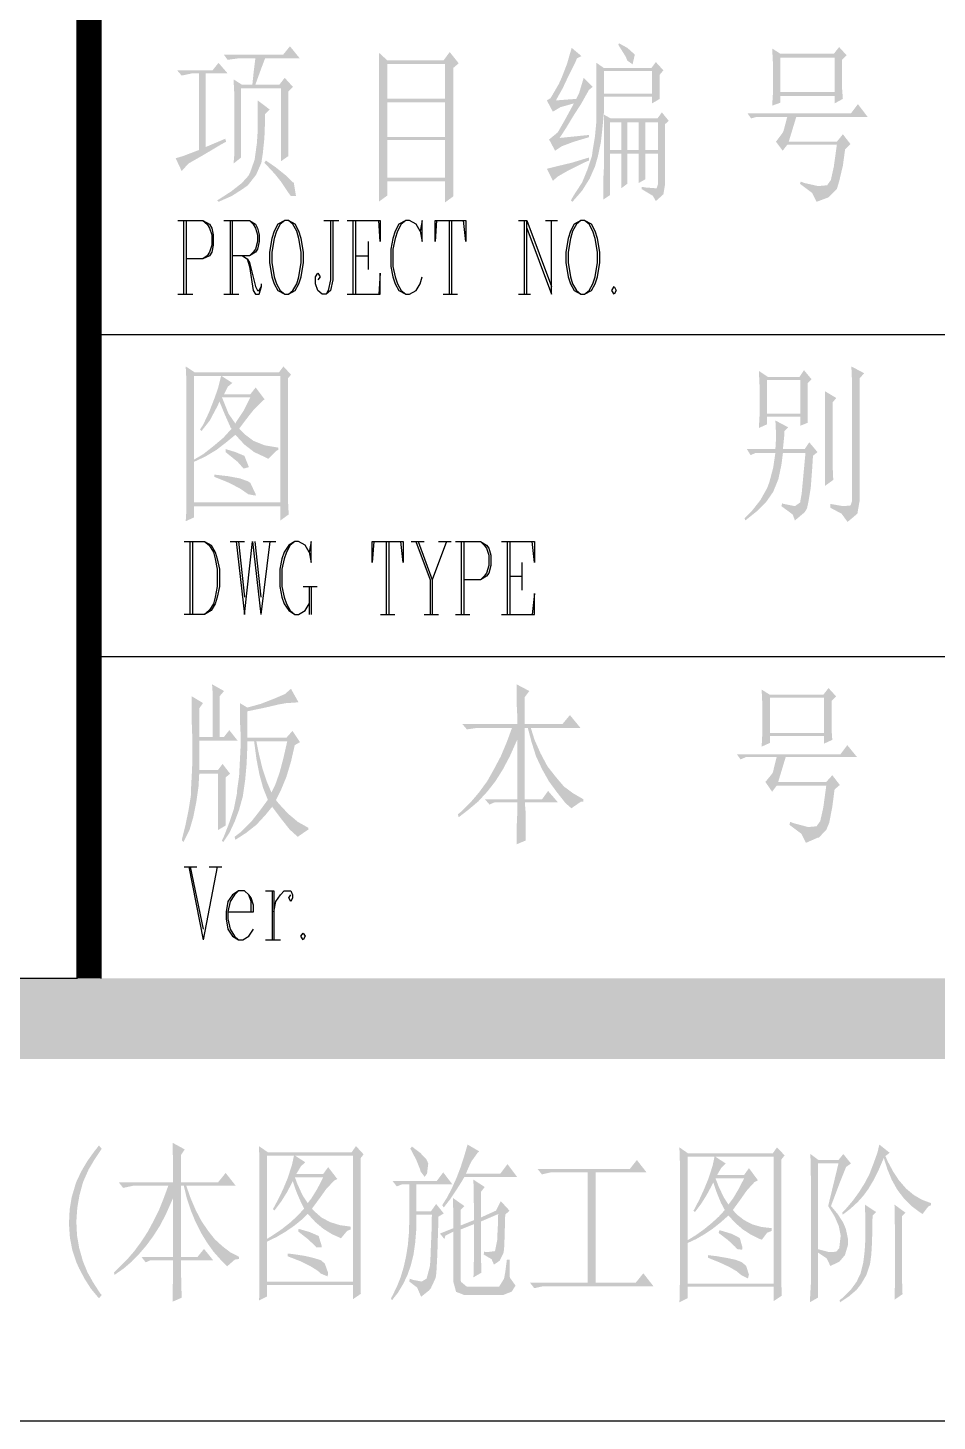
# Paper-space layout 'Layout1' of a CAD drawing. Header units: millimetres. Extents: x 0 to 841, y -74 to 594.
# Drawn here: x 758.78 to 781.36, y 0 to 34.62 of the extents above; entities that cross this region are included whole.
import ezdxf

# ---------------------------------------------------------------- set-up
doc = ezdxf.new("R2010")
doc.units = ezdxf.units.MM
for name, color, linetype in [('TB_A1$0$上海中建-图名', 7, 'Continuous'), ('TB_A1$0$上海中建-图框', 24, 'Continuous'), ('TB_A1$0$上海中建-图框字体', 11, 'Continuous')]:
    doc.layers.add(name, color=color, linetype=linetype)

# ---------------------------------------------------------------- blocks, each defined once
blk = doc.blocks.new('TB_A1$0$上海中建A1图框F版')
at = {"layer": 'TB_A1$0$上海中建-图框字体'}
h = blk.add_hatch(color=256, dxfattribs=at)
h.paths.add_polyline_path([(76528.5, 3415.9), (76511.7, 3395.3), (76364.2, 3395.3), (76373.5, 3382.3), (76401.5, 3386), (76442.6, 3386), (76466.8, 3386), (76552.7, 3386)])
h.paths.add_polyline_path([(76466.8, 3386), (76442.6, 3386), (76438.8, 3356.1), (76435.1, 3320.6), (76442.6, 3320.6), (76457.5, 3361.7)])
h.paths.add_polyline_path([(76351.1, 3374.8), (76336.2, 3356.1), (76248.4, 3356.1), (76259.6, 3343.1), (76285.7, 3348.7), (76302.5, 3348.7), (76319.4, 3348.7), (76373.5, 3348.7)])
h.paths.add_polyline_path([(76319.4, 3348.7), (76302.5, 3348.7), (76302.5, 3158.2), (76319.4, 3165.7)])
h.paths.add_polyline_path([(76515.4, 3337.5), (76502.3, 3320.6), (76442.6, 3320.6), (76435.1, 3320.6), (76409, 3320.6), (76535.9, 3315)])
h.paths.add_polyline_path([(76388.4, 3333.7), (76390.3, 3296.4), (76390.3, 3259), (76390.3, 3225.4), (76390.3, 3184.4), (76390.3, 3147), (76388.4, 3124.6), (76407.1, 3139.5), (76407.1, 3311.3), (76506.1, 3311.3), (76535.9, 3315), (76409, 3320.6)])
h.paths.add_polyline_path([(76535.9, 3315), (76506.1, 3311.3), (76506.1, 3130.2), (76524.7, 3143.3), (76524.7, 3182.5), (76524.7, 3203), (76524.7, 3303.8)], flags=17)
h.paths.add_polyline_path([(76448.2, 3281.4), (76448.2, 3242.2), (76448.2, 3203), (76446.3, 3175), (76440.7, 3133.9), (76429.5, 3102.2), (76425.8, 3094.7), (76409, 3076.1), (76382.8, 3055.5), (76351.1, 3035), (76347.4, 3033.1), (76351.1, 3029.4), (76384.7, 3044.3), (76410.8, 3061.1), (76423.9, 3070.5), (76444.4, 3096.6), (76457.5, 3126.5), (76461.2, 3150.7), (76465, 3188.1), (76466.8, 3234.8), (76466.8, 3247.8), (76478, 3259)])
h.paths.add_polyline_path([(76367.9, 3186.2), (76319.4, 3165.7), (76302.5, 3158.2), (76263.3, 3143.3), (76244.7, 3137.7), (76259.6, 3105.9), (76276.4, 3124.6), (76289.5, 3132.1), (76315.6, 3147), (76353, 3169.4), (76369.8, 3178.8)])
h.paths.add_polyline_path([(76468.7, 3132.1), (76465, 3126.5), (76491.1, 3098.5), (76506.1, 3079.8), (76524.7, 3051.8), (76530.3, 3044.3), (76543.4, 3044.3), (76537.8, 3077.9), (76535.9, 3077.9), (76521, 3092.9), (76493, 3115.3)])
h = blk.add_hatch(color=256, dxfattribs=at)
h.paths.add_polyline_path([(76925.1, 3401.6), (76910.1, 3381.1), (76770.1, 3381.1), (76947.5, 3373.6)])
h.paths.add_polyline_path([(76749.6, 3399.8), (76749.6, 3368), (76749.6, 3332.5), (76749.6, 3295.2), (76749.6, 3252.3), (76749.6, 3209.3), (76749.6, 3207.5), (76749.6, 3160.8), (76749.6, 3117.8), (76749.6, 3080.5), (76749.6, 3048.8), (76749.6, 3030.1), (76770.1, 3045), (76770.1, 3080.5), (76913.9, 3080.5), (76770.1, 3089.8), (76770.1, 3183.2), (76913.9, 3183.2), (76770.1, 3190.7), (76770.1, 3276.5), (76913.9, 3276.5), (76770.1, 3285.9), (76770.1, 3371.8), (76913.9, 3371.8), (76947.5, 3373.6), (76770.1, 3381.1)])
h.paths.add_polyline_path([(76947.5, 3373.6), (76913.9, 3371.8), (76913.9, 3285.9), (76770.1, 3285.9), (76913.9, 3276.5), (76913.9, 3190.7), (76770.1, 3190.7), (76913.9, 3183.2), (76913.9, 3089.8), (76770.1, 3089.8), (76913.9, 3080.5), (76913.9, 3028.2), (76934.4, 3043.2), (76934.4, 3052.5), (76934.4, 3071.2), (76934.4, 3095.4), (76934.4, 3129), (76934.4, 3170.1), (76934.4, 3216.8), (76934.4, 3272.8), (76934.4, 3336.3), (76934.4, 3362.4)])
h = blk.add_hatch(color=256, dxfattribs=at)
h.paths.add_polyline_path([(77345.6, 3423.3), (77343.8, 3419.6), (77362.5, 3389.7), (77366.2, 3380.4), (77379.3, 3371.1), (77384.9, 3395.3), (77366.2, 3412.1)])
h.paths.add_polyline_path([(77228, 3412.1), (77216.8, 3372.9), (77203.8, 3339.3), (77196.3, 3322.5), (77175.7, 3287.1), (77166.4, 3281.4), (77181.3, 3253.4), (77200, 3264.6), (77233.6, 3274), (77188.8, 3281.4), (77205.6, 3311.3), (77220.6, 3343.1), (77237.4, 3376.7), (77241.1, 3386), (77252.3, 3391.6)])
h.paths.add_polyline_path([(77437.1, 3376.7), (77425.9, 3361.7), (77308.3, 3361.7), (77455.8, 3356.1)])
h.paths.add_polyline_path([(77289.6, 3374.8), (77289.6, 3348.7), (77289.6, 3309.5), (77289.6, 3274), (77289.6, 3231), (77285.9, 3191.8), (77280.3, 3158.2), (77278.4, 3143.3), (77267.2, 3109.7), (77254.2, 3077.9), (77233.6, 3046.2), (77226.2, 3033.1), (77229.9, 3029.4), (77254.2, 3057.4), (77272.8, 3087.3), (77285.9, 3117.1), (77293.4, 3143.3), (77300.8, 3178.8), (77304.6, 3214.2), (77308.3, 3253.4), (77308.3, 3290.8), (77427.8, 3290.8), (77308.3, 3298.3), (77308.3, 3354.3), (77427.8, 3354.3), (77455.8, 3356.1), (77308.3, 3361.7)])
h.paths.add_polyline_path([(77455.8, 3356.1), (77427.8, 3354.3), (77427.8, 3298.3), (77308.3, 3298.3), (77427.8, 3290.8), (77427.8, 3274), (77446.5, 3285.2), (77446.5, 3315.1), (77446.5, 3344.9)], flags=17)
h.paths.add_polyline_path([(77257.9, 3337.5), (77246.7, 3300.1), (77239.2, 3285.2), (77188.8, 3281.4), (77233.6, 3274), (77211.2, 3232.9), (77196.3, 3206.8), (77192.6, 3201.2), (77172, 3184.4), (77198.2, 3188.1), (77215, 3214.2), (77231.8, 3242.2), (77252.3, 3274), (77271, 3307.6), (77280.3, 3315.1)])
h.paths.add_polyline_path([(77452.1, 3251.6), (77440.9, 3236.6), (77325.1, 3236.6), (77468.9, 3231)])
h.paths.add_polyline_path([(77308.3, 3246), (77308.3, 3225.4), (77308.3, 3117.1), (77306.4, 3081.7), (77306.4, 3042.5), (77306.4, 3035), (77323.2, 3046.2), (77323.2, 3148.9), (77351.2, 3148.9), (77411, 3158.2), (77323.2, 3158.2), (77323.2, 3227.3), (77351.2, 3227.3), (77468.9, 3231), (77325.1, 3236.6)])
h.paths.add_polyline_path([(77468.9, 3231), (77351.2, 3227.3), (77442.7, 3227.3), (77442.7, 3158.2), (77411, 3158.2), (77351.2, 3148.9), (77442.7, 3148.9), (77442.7, 3074.2), (77439, 3063), (77401.7, 3061.1), (77429.7, 3044.3), (77437.1, 3031.3), (77455.8, 3048.1), (77459.5, 3070.5), (77459.5, 3221.7)])
h.paths.add_polyline_path([(77351.2, 3227.3), (77351.2, 3158.2), (77366.2, 3158.2), (77366.2, 3227.3), (77394.2, 3227.3), (77411, 3227.3), (77442.7, 3227.3)], flags=17)
h.paths.add_polyline_path([(77411, 3227.3), (77394.2, 3227.3), (77394.2, 3158.2), (77366.2, 3158.2), (77351.2, 3158.2), (77323.2, 3158.2), (77411, 3158.2)], flags=17)
h.paths.add_polyline_path([(77271, 3195.6), (77198.2, 3188.1), (77172, 3184.4), (77186.9, 3156.4), (77203.8, 3167.6), (77233.6, 3178.8), (77271, 3190)])
h.paths.add_polyline_path([(77351.2, 3148.9), (77351.2, 3063), (77366.2, 3074.2), (77366.2, 3148.9), (77394.2, 3148.9), (77411, 3148.9), (77442.7, 3148.9)], flags=17)
h.paths.add_polyline_path([(77411, 3148.9), (77394.2, 3148.9), (77394.2, 3076.1), (77411, 3085.4)], flags=16)
h.paths.add_polyline_path([(77271, 3139.6), (77228, 3126.5), (77196.3, 3119), (77173.9, 3113.4), (77166.4, 3111.5), (77181.3, 3081.7), (77194.4, 3092.9), (77220.6, 3107.8), (77257.9, 3126.5), (77271, 3132.1)])
h.paths.add_polyline_path([(77401.7, 3066.7), (77401.7, 3061.1), (77439, 3063), (77412.9, 3064.9)], flags=17)
h = blk.add_hatch(color=256, dxfattribs=at)
h.paths.add_polyline_path([(77892.2, 3414), (77879.1, 3397.2), (77746.6, 3397.2), (77910.9, 3393.5)])
h.paths.add_polyline_path([(77726, 3410.3), (77727.9, 3372.9), (77727.9, 3339.3), (77727.9, 3300.1), (77746.6, 3302), (77746.6, 3387.9), (77881, 3387.9), (77910.9, 3393.5), (77746.6, 3397.2)])
h.paths.add_polyline_path([(77910.9, 3393.5), (77881, 3387.9), (77881, 3302), (77746.6, 3302), (77727.9, 3300.1), (77881, 3292.6), (77881, 3274), (77901.5, 3285.2), (77899.7, 3309.4), (77899.7, 3352.4), (77899.7, 3382.3)])
h.paths.add_polyline_path([(77727.9, 3300.1), (77726, 3268.4), (77746.6, 3275.8), (77746.6, 3292.6), (77881, 3292.6)])
h.paths.add_polyline_path([(77938.9, 3272.1), (77922.1, 3249.7), (77664.4, 3249.7), (77673.7, 3236.6), (77686.8, 3240.4), (77763.4, 3240.4), (77785.8, 3240.4), (77963.1, 3240.4)])
h.paths.add_polyline_path([(77785.8, 3240.4), (77763.4, 3240.4), (77754, 3204.9), (77752.2, 3201.2), (77735.4, 3178.8), (77752.2, 3156.4), (77763.4, 3171.3), (77886.6, 3171.3), (77920.2, 3173.2), (77767.1, 3178.8)])
h.paths.add_polyline_path([(77901.5, 3197.4), (77886.6, 3178.8), (77767.1, 3178.8), (77920.2, 3173.2)], flags=17)
h.paths.add_polyline_path([(77920.2, 3173.2), (77886.6, 3171.3), (77879.1, 3117.1), (77871.7, 3083.5), (77862.3, 3070.5), (77839.9, 3068.6), (77886.6, 3061.1), (77892.2, 3079.8), (77901.5, 3119), (77907.1, 3160.1)])
h.paths.add_polyline_path([(77797, 3079.8), (77795.1, 3074.2), (77825, 3051.8), (77836.2, 3029.4), (77866, 3040.6), (77867.9, 3042.5), (77886.6, 3061.1), (77839.9, 3068.6), (77806.3, 3076.1)])
h = blk.add_hatch(color=256, dxfattribs=at)
h.paths.add_polyline_path([(76512.3, 2620.5), (76501.1, 2605.6), (76292, 2605.6), (76531, 2600)], flags=17)
h.paths.add_polyline_path([(76269.6, 2620.5), (76271.5, 2581.3), (76271.5, 2557), (76271.5, 2303.1), (76271.5, 2265.8), (76269.6, 2235.9), (76290.2, 2245.3), (76290.2, 2273.3), (76504.9, 2273.3), (76290.2, 2282.6), (76290.2, 2383.4), (76290.2, 2389), (76290.2, 2596.3), (76357.4, 2596.3), (76359.2, 2596.3), (76504.9, 2596.3), (76531, 2600), (76292, 2605.6)])
h.paths.add_polyline_path([(76531, 2600), (76504.9, 2596.3), (76504.9, 2282.6), (76290.2, 2282.6), (76504.9, 2273.3), (76504.9, 2237.8), (76525.4, 2252.7), (76523.5, 2288.2), (76523.5, 2312.5), (76523.5, 2590.7)], flags=17)
h.paths.add_polyline_path([(76359.2, 2596.3), (76357.4, 2596.3), (76349.9, 2566.4), (76340.6, 2540.2), (76353.6, 2532.8), (76366.7, 2501), (76381.7, 2467.4), (76392.9, 2478.6), (76376.1, 2502.9), (76361.1, 2540.2), (76359.2, 2544), (76430.2, 2544), (76364.8, 2551.4), (76374.2, 2570.1), (76385.4, 2579.5)], flags=16)
h.paths.add_polyline_path([(76443.3, 2568.3), (76430.2, 2551.4), (76364.8, 2551.4), (76430.2, 2544), (76413.4, 2510.4), (76394.7, 2482.4), (76392.9, 2478.6), (76381.7, 2467.4), (76383.5, 2465.6), (76363, 2443.2), (76338.7, 2422.6), (76312.6, 2402.1), (76290.2, 2389), (76290.2, 2383.4), (76318.2, 2396.5), (76346.2, 2413.3), (76370.4, 2432), (76392.9, 2450.6), (76415.3, 2452.5), (76402.2, 2465.6), (76424.6, 2495.4), (76439.5, 2514.1), (76461.9, 2536.5), (76465.7, 2538.4)], flags=16)
h.paths.add_polyline_path([(76340.6, 2540.2), (76327.5, 2506.6), (76312.6, 2474.9), (76305.1, 2463.7), (76308.8, 2460), (76329.4, 2486.1), (76346.2, 2517.8), (76353.6, 2532.8)], flags=16)
h.paths.add_polyline_path([(76415.3, 2452.5), (76392.9, 2450.6), (76415.3, 2426.4), (76439.5, 2407.7), (76467.5, 2394.6), (76475, 2390.9), (76495.5, 2411.4), (76499.3, 2413.3), (76499.3, 2418.9), (76465.7, 2424.5), (76437.7, 2435.7)], flags=16)
h.paths.add_polyline_path([(76368.6, 2415.2), (76368.6, 2407.7), (76398.5, 2383.4), (76413.4, 2366.6), (76426.5, 2370.3), (76415.3, 2398.4), (76392.9, 2407.7)], flags=16)
h.paths.add_polyline_path([(76340.6, 2351.7), (76340.6, 2346.1), (76377.9, 2331.1), (76405.9, 2316.2), (76424.6, 2303.1), (76443.3, 2299.4), (76443.3, 2303.1), (76430.2, 2331.1), (76424.6, 2334.9), (76404.1, 2342.3), (76374.2, 2347.9)], flags=16)
h = blk.add_hatch(color=256, dxfattribs=at)
h.paths.add_polyline_path([(77922.6, 2620.5), (77924.4, 2579.5), (77924.4, 2568.3), (77924.4, 2286.3), (77920.7, 2275.1), (77902, 2273.3), (77870.3, 2269.5), (77898.3, 2254.6), (77913.2, 2234.1), (77937.5, 2254.6), (77943.1, 2286.3), (77943.1, 2590.7), (77954.3, 2603.7)])
h.paths.add_polyline_path([(77804.9, 2611.2), (77793.7, 2594.4), (77715.3, 2594.4), (77823.6, 2588.8)])
h.paths.add_polyline_path([(77692.9, 2609.3), (77694.8, 2570.1), (77694.8, 2538.4), (77694.8, 2501), (77713.4, 2502.9), (77713.4, 2586.9), (77795.6, 2586.9), (77823.6, 2588.8), (77715.3, 2594.4)])
h.paths.add_polyline_path([(77823.6, 2588.8), (77795.6, 2586.9), (77795.6, 2502.9), (77713.4, 2502.9), (77694.8, 2501), (77795.6, 2495.4), (77795.6, 2473), (77814.3, 2480.5), (77814.3, 2519.7), (77814.3, 2521.6), (77814.3, 2579.5)])
h.paths.add_polyline_path([(77857.2, 2558.9), (77857.2, 2523.4), (77857.2, 2486.1), (77857.2, 2448.8), (77857.2, 2407.7), (77857.2, 2370.3), (77857.2, 2333), (77857.2, 2323.7), (77877.7, 2338.6), (77875.9, 2377.8), (77875.9, 2387.1), (77875.9, 2530.9), (77885.2, 2542.1)])
h.paths.add_polyline_path([(77694.8, 2501), (77692.9, 2467.4), (77713.4, 2476.8), (77713.4, 2495.4), (77795.6, 2495.4)])
h.paths.add_polyline_path([(77734, 2486.1), (77735.8, 2446.9), (77734, 2415.2), (77752.7, 2415.2), (77756.4, 2452.5), (77756.4, 2460), (77765.7, 2469.3)])
h.paths.add_polyline_path([(77818, 2432), (77806.8, 2415.2), (77752.7, 2415.2), (77734, 2415.2), (77663, 2415.2), (77672.4, 2400.2), (77685.4, 2405.8), (77734, 2405.8), (77752.7, 2405.8), (77808.7, 2405.8), (77838.5, 2407.7)])
h.paths.add_polyline_path([(77838.5, 2407.7), (77808.7, 2405.8), (77803.1, 2346.1), (77799.3, 2305), (77795.6, 2284.5), (77795.6, 2282.6), (77782.5, 2273.3), (77812.4, 2267.7), (77816.1, 2284.5), (77821.7, 2318.1), (77825.5, 2368.5), (77827.3, 2398.4)])
h.paths.add_polyline_path([(77752.7, 2405.8), (77734, 2405.8), (77728.4, 2368.5), (77719, 2333), (77713.4, 2318.1), (77696.6, 2288.2), (77676.1, 2262.1), (77657.4, 2243.4), (77659.3, 2237.8), (77687.3, 2260.2), (77711.6, 2284.5), (77728.4, 2308.7), (77741.4, 2340.5), (77748.9, 2375.9)])
h.paths.add_polyline_path([(77750.8, 2280.7), (77748.9, 2273.3), (77776.9, 2252.7), (77782.5, 2237.8), (77806.8, 2258.3), (77812.4, 2267.7), (77782.5, 2273.3), (77754.5, 2278.9)])
h.paths.add_polyline_path([(77870.3, 2278.9), (77870.3, 2269.5), (77902, 2273.3)], flags=17)
h = blk.add_hatch(color=256, dxfattribs=at)
h.paths.add_polyline_path([(76335, 1830.8), (76336.8, 1804.6), (76336.8, 1769.2), (76336.8, 1722.5), (76336.8, 1700.1), (76353.6, 1700.1), (76353.6, 1800.9), (76364.8, 1814)])
h.paths.add_polyline_path([(76531, 1819.6), (76516.1, 1806.5), (76489.9, 1795.3), (76456.3, 1782.2), (76422.7, 1772.9), (76467.5, 1772.9), (76499.3, 1780.4), (76519.8, 1784.1), (76523.5, 1784.1), (76549.7, 1786)])
h.paths.add_polyline_path([(76284.6, 1800.9), (76284.6, 1774.8), (76284.6, 1735.6), (76286.4, 1687), (76286.4, 1644.1), (76284.6, 1604.9), (76282.7, 1569.4), (76282.7, 1556.3), (76277.1, 1520.8), (76269.6, 1483.5), (76260.3, 1446.2), (76260.3, 1442.4), (76264, 1438.7), (76279, 1468.6), (76288.3, 1500.3), (76295.8, 1537.6), (76301.4, 1576.9), (76303.2, 1608.6), (76349.9, 1608.6), (76379.8, 1608.6), (76303.2, 1617.9), (76303.2, 1690.7), (76398.5, 1690.7), (76303.2, 1700.1), (76303.2, 1771), (76312.6, 1784.1)])
h.paths.add_polyline_path([(76404.1, 1784.1), (76404.1, 1744.9), (76405.9, 1707.5), (76405.9, 1675.8), (76404.1, 1640.3), (76402.2, 1603), (76396.6, 1563.8), (76396.6, 1558.2), (76389.1, 1520.8), (76377.9, 1487.2), (76364.8, 1453.6), (76359.2, 1442.4), (76363, 1438.7), (76377.9, 1461.1), (76391, 1489.1), (76402.2, 1519), (76411.5, 1552.6), (76417.1, 1591.8), (76420.9, 1632.9), (76422.7, 1677.7), (76422.7, 1688.9), (76439.5, 1688.9), (76445.1, 1688.9), (76521.7, 1688.9), (76422.7, 1698.2), (76422.7, 1763.6), (76467.5, 1772.9), (76422.7, 1772.9)])
h.paths.add_polyline_path([(76377.9, 1716.9), (76364.8, 1700.1), (76353.6, 1700.1), (76336.8, 1700.1), (76303.2, 1700.1), (76398.5, 1690.7)], flags=17)
h.paths.add_polyline_path([(76534.7, 1715), (76519.8, 1698.2), (76422.7, 1698.2), (76521.7, 1688.9), (76512.3, 1647.8), (76503, 1612.3), (76491.8, 1580.6), (76482.5, 1561.9), (76473.1, 1545.1), (76473.1, 1543.2), (76452.6, 1515.2), (76432.1, 1489.1), (76407.8, 1464.8), (76391, 1451.8), (76392.9, 1444.3), (76419, 1461.1), (76445.1, 1481.6), (76467.5, 1505.9), (76484.3, 1526.4), (76499.3, 1535.8), (76493.7, 1543.2), (76506.7, 1569.4), (76519.8, 1601.1), (76531, 1638.5), (76540.4, 1679.5), (76553.4, 1687)])
h.paths.add_polyline_path([(76445.1, 1688.9), (76439.5, 1688.9), (76445.1, 1645.9), (76452.6, 1606.7), (76461.9, 1573.1), (76473.1, 1545.1), (76482.5, 1561.9), (76471.3, 1588.1), (76460.1, 1621.7), (76450.7, 1660.9)], flags=17)
h.paths.add_polyline_path([(76361.1, 1632.9), (76349.9, 1617.9), (76303.2, 1617.9), (76379.8, 1608.6)], flags=17)
h.paths.add_polyline_path([(76379.8, 1608.6), (76349.9, 1608.6), (76349.9, 1468.6), (76368.6, 1479.8), (76368.6, 1505.9), (76368.6, 1543.2), (76368.6, 1591.8), (76368.6, 1599.3)], flags=17)
h.paths.add_polyline_path([(76499.3, 1535.8), (76484.3, 1526.4), (76506.7, 1496.6), (76527.3, 1470.4), (76572.1, 1468.6), (76574, 1468.6), (76574, 1474.2), (76547.8, 1489.1), (76523.5, 1509.6)])
h.paths.add_polyline_path([(76527.3, 1470.4), (76547.8, 1451.8), (76572.1, 1468.6)])
h = blk.add_hatch(color=256, dxfattribs=at)
h.paths.add_polyline_path([(77091.1, 1830.8), (77091.1, 1789.7), (77093, 1752.4), (77093, 1731.8), (77111.7, 1731.8), (77111.7, 1799), (77122.9, 1814)])
h.paths.add_polyline_path([(77223.7, 1754.2), (77205, 1731.8), (77111.7, 1731.8), (77093, 1731.8), (76956.7, 1731.8), (76967.9, 1718.7), (76994, 1722.5), (77079.9, 1722.5), (77111.7, 1722.5), (77119.1, 1722.5), (77126.6, 1722.5), (77249.8, 1722.5)])
h.paths.add_polyline_path([(77126.6, 1722.5), (77119.1, 1722.5), (77128.5, 1687), (77139.7, 1651.5), (77154.6, 1619.8), (77171.4, 1589.9), (77191.9, 1561.9), (77212.5, 1535.8), (77227.4, 1522.7), (77251.7, 1539.5), (77257.3, 1539.5), (77257.3, 1545.1), (77231.2, 1560.1), (77208.7, 1576.9), (77188.2, 1601.1), (77167.7, 1627.3), (77150.9, 1659), (77135.9, 1692.6)])
h.paths.add_polyline_path([(77111.7, 1722.5), (77079.9, 1722.5), (77093, 1692.6), (77093, 1545.1), (77111.7, 1545.1)])
h.paths.add_polyline_path([(77079.9, 1722.5), (77066.9, 1687), (77051.9, 1651.5), (77035.1, 1619.8), (77018.3, 1589.9), (76997.8, 1561.9), (76977.2, 1537.6), (76954.8, 1515.2), (76945.5, 1507.8), (76947.4, 1500.3), (76971.6, 1519), (76995.9, 1539.5), (77018.3, 1563.8), (77038.8, 1589.9), (77057.5, 1619.8), (77074.3, 1651.5), (77089.3, 1685.1), (77093, 1692.6)])
h.paths.add_polyline_path([(77169.5, 1565.7), (77154.6, 1545.1), (77111.7, 1545.1), (77093, 1545.1), (77012.7, 1545.1), (77023.9, 1532), (77037, 1537.6), (77093, 1537.6), (77111.7, 1537.6), (77193.8, 1537.6)])
h.paths.add_polyline_path([(77111.7, 1537.6), (77093, 1537.6), (77093, 1509.6), (77091.1, 1468.6), (77091.1, 1433.1), (77113.5, 1442.4), (77113.5, 1474.2), (77113.5, 1515.2)])
h = blk.add_hatch(color=256, dxfattribs=at)
h.paths.add_polyline_path([(77865.9, 1821.4), (77852.9, 1804.6), (77720.3, 1804.6), (77884.6, 1800.9)])
h.paths.add_polyline_path([(77699.8, 1817.7), (77701.6, 1780.4), (77701.6, 1748.6), (77701.6, 1709.4), (77720.3, 1709.4), (77720.3, 1797.2), (77854.7, 1797.2), (77884.6, 1800.9), (77720.3, 1804.6)])
h.paths.add_polyline_path([(77884.6, 1800.9), (77854.7, 1797.2), (77854.7, 1709.4), (77720.3, 1709.4), (77701.6, 1709.4), (77854.7, 1701.9), (77854.7, 1683.3), (77875.3, 1692.6), (77873.4, 1718.7), (77873.4, 1759.8), (77873.4, 1789.7)])
h.paths.add_polyline_path([(77701.6, 1709.4), (77699.8, 1675.8), (77720.3, 1685.1), (77720.3, 1701.9), (77854.7, 1701.9)])
h.paths.add_polyline_path([(77912.6, 1679.5), (77895.8, 1657.1), (77638.2, 1657.1), (77647.5, 1644.1), (77660.6, 1649.7), (77737.1, 1649.7), (77759.5, 1649.7), (77936.9, 1649.7)])
h.paths.add_polyline_path([(77759.5, 1649.7), (77737.1, 1649.7), (77727.8, 1612.3), (77725.9, 1608.6), (77709.1, 1588.1), (77725.9, 1563.8), (77737.1, 1578.7), (77860.3, 1578.7), (77894, 1580.6), (77740.9, 1588.1)])
h.paths.add_polyline_path([(77875.3, 1604.9), (77860.3, 1588.1), (77740.9, 1588.1), (77894, 1580.6)], flags=17)
h.paths.add_polyline_path([(77894, 1580.6), (77860.3, 1578.7), (77852.9, 1524.6), (77845.4, 1491), (77836.1, 1477.9), (77815.5, 1476), (77860.3, 1468.6), (77867.8, 1487.2), (77875.3, 1526.4), (77880.9, 1569.4)])
h.paths.add_polyline_path([(77770.7, 1489.1), (77768.9, 1481.6), (77798.7, 1459.2), (77809.9, 1436.8), (77839.8, 1449.9), (77841.7, 1449.9), (77860.3, 1468.6), (77815.5, 1476), (77780.1, 1485.4)])
for points in [[(76054.2, 684.9), (76061, 676.6), (76043.6, 650.8), (76028.4, 625), (76016.3, 597.7), (76014, 591.7), (76005.6, 560.6), (76000.3, 529.5), (75998.1, 497.6), (75998.1, 494.6), (75999.6, 462), (76004.9, 430.9), (76013.2, 401.4), (76014, 398.3), (76025.4, 370.3), (76039.8, 344.5), (76056.4, 318.7), (76061, 313.4), (76054.2, 305.1), (76034.5, 328.6), (76018.5, 353.6), (76004.9, 379.4), (75998.1, 394.5), (75988.2, 424.1), (75982.1, 455.2), (75979.9, 487), (75979.9, 494.6), (75981.4, 526.5), (75986.7, 557.5), (75995.8, 587.9), (75998.1, 594.7), (76010.2, 620.5), (76025.4, 646.3), (76042.8, 670.5)], [(76236.9, 691.7), (76267.2, 675.1), (76258.1, 661.4), (76258.1, 593.2), (76349.9, 593.2), (76368.8, 616.7), (76393.8, 584.8), (76271, 584.8), (76281.6, 554.5), (76294.5, 524.2), (76308.9, 496.9), (76324.8, 473.4), (76341.5, 452.2), (76360.5, 434.7), (76380.2, 419.6), (76402.2, 408.2), (76402.2, 402.9), (76391.6, 401.4), (76372.6, 384.7), (76357.4, 399.8), (76338.5, 421.1), (76321.8, 444.6), (76306.7, 469.6), (76293.8, 495.4), (76282.4, 523.4), (76272.5, 553), (76264.9, 584.8), (76258.1, 584.8), (76258.1, 408.2), (76299.1, 408.2), (76315, 427.9), (76337.7, 399.8), (76258.1, 399.8), (76258.1, 365), (76258.9, 331.6), (76259.6, 306.6), (76236.9, 296.7), (76236.9, 305.1), (76237.7, 345.3), (76237.7, 377.1), (76238.4, 399.8), (76182.3, 399.8), (76170.2, 394.5), (76159.6, 408.2), (76238.4, 408.2), (76238.4, 554.5), (76232.3, 540.9), (76219.5, 512.1), (76205.1, 484.8), (76189.1, 459.7), (76172.4, 437), (76154.3, 415.8), (76135.3, 396.1), (76114.8, 378.6), (76092.8, 363.4), (76091.3, 369.5), (76105, 382.4), (76123.9, 401.4), (76142.1, 422.6), (76158.8, 445.3), (76174.7, 469.6), (76189.1, 496.1), (76202.8, 523.4), (76214.9, 553.8), (76226.3, 584.8), (76139.1, 584.8), (76114.1, 579.5), (76103.5, 593.2), (76238.4, 593.2), (76238.4, 594.7), (76237.7, 625), (76237.7, 657.6)], [(76599.9, 459.7), (76596.8, 461.3), (76577.9, 469.6), (76549.8, 477.9), (76549.1, 471.1), (76574.1, 451.4), (76591.5, 434.7), (76593.8, 431.7), (76606.7, 431.7), (76607.5, 434.7)], [(76605.2, 399.8), (76588.5, 405.1), (76565.8, 410.5), (76536.2, 415), (76522.5, 416.5), (76522.5, 409.7), (76553.6, 397.6), (76578.6, 385.4), (76596.8, 374.1), (76605.2, 366.5), (76621.9, 359.7), (76623.4, 368), (76615, 391.5)]]:
    blk.add_hatch(color=256, dxfattribs=at).paths.add_polyline_path(points)
h = blk.add_hatch(color=256, dxfattribs=at)
h.paths.add_polyline_path([(76684.8, 659.9), (76540.7, 659.9), (76566.5, 643.2), (76555.9, 633.4), (76544.5, 614.4), (76611.2, 614.4), (76623.4, 631.1), (76646.1, 601.5), (76638.5, 597.7), (76619.6, 578), (76617.3, 575), (76602.2, 553.8), (76583.2, 528), (76588.5, 521.9), (76606.7, 506), (76627.9, 494.6), (76652.2, 487), (76679.5, 483.2), (76679.5, 476.4), (76670.4, 472.6), (76655.2, 454.4), (76633.2, 464.3), (76611.2, 477.9), (76591.5, 494.6), (76572.6, 515.1), (76559.7, 502.2), (76539.2, 485.5), (76517.2, 470.4), (76495.2, 457.5), (76471.7, 446.1), (76471.7, 346.8), (76684.8, 346.8)], flags=16)
h.paths.add_polyline_path([(76599.9, 459.7), (76607.5, 434.7), (76606.7, 431.7), (76593.8, 431.7), (76591.5, 434.7), (76574.1, 451.4), (76549.1, 471.1), (76549.8, 477.9), (76577.9, 469.6), (76596.8, 461.3)], flags=0)
h.paths.add_polyline_path([(76605.2, 399.8), (76615, 391.5), (76623.4, 368), (76621.9, 359.7), (76605.2, 366.5), (76596.8, 374.1), (76578.6, 385.4), (76553.6, 397.6), (76522.5, 409.7), (76522.5, 416.5), (76536.2, 415), (76565.8, 410.5), (76588.5, 405.1)], flags=0)
h.paths.add_polyline_path([(76596.8, 578), (76611.2, 606.1), (76540.7, 606.1), (76546.8, 589.4), (76559.7, 561.3), (76572.6, 541.6), (76582.4, 554.5)], flags=16)
h.paths.add_polyline_path([(76563.5, 528), (76556.7, 541.6), (76544.5, 569.7), (76535.4, 596.2), (76521.8, 569.7), (76506.6, 545.4), (76489.9, 523.4), (76486.1, 526.5), (76498.3, 549.2), (76511.2, 575.7), (76522.5, 603), (76533.2, 635.6), (76538.5, 659.9), (76471.7, 659.9), (76471.7, 452.9), (76483.9, 460.5), (76507.4, 476.4), (76528.6, 493.1), (76547.6, 510.5)], flags=16)
h.paths.add_polyline_path([(76451.3, 683.4), (76473.3, 668.2), (76681.8, 668.2), (76692.4, 683.4), (76711.3, 662.9), (76703.8, 653.1), (76703.8, 376.3), (76703.8, 346), (76704.5, 316.4), (76684.8, 302.8), (76684.8, 338.4), (76471.7, 338.4), (76471.7, 309.6), (76451.3, 299.8), (76452, 305.8), (76452.8, 336.9), (76452.8, 368), (76452.8, 619.7), (76452.8, 650)])
h = blk.add_hatch(color=256, dxfattribs=at)
h.paths.add_polyline_path([(76969.5, 687.2), (76961, 657.7), (76952, 630.1), (76942, 604.1), (76931, 579.6), (76919.5, 557.1), (76906.5, 536.5), (76910.5, 531), (76926.5, 551.6), (76941, 573.1), (76955.5, 596.1), (76961.5, 606.6), (77092.7, 606.6), (76965.5, 615.1), (76976.5, 640.2), (76980.1, 646.7), (76995.1, 667.7), (76998.6, 670.2)])
h.paths.add_polyline_path([(76831.4, 682.2), (76827.4, 677.2), (76841.9, 649.7), (76851.4, 626.1), (76852.9, 620.1), (76862.9, 607.1), (76868.9, 615.1), (76871.9, 640.2), (76867.4, 650.2), (76852.4, 666.2)])
h.paths.add_polyline_path([(77068.7, 638.7), (77051.1, 615.1), (76965.5, 615.1), (77092.7, 606.6)], flags=17)
h.paths.add_polyline_path([(76909, 618.1), (76893, 596.6), (76783.3, 596.6), (76793.8, 583.1), (76805.9, 588.1), (76824.9, 588.1), (76841.9, 588.1), (76932, 588.1)])
h.paths.add_polyline_path([(76984.1, 600.1), (76984.6, 570.6), (76985.1, 541.5), (76985.6, 513.5), (76985.6, 499.5), (77002.6, 506), (77002.6, 569.6), (77012.1, 581.6)])
h.paths.add_polyline_path([(76841.9, 588.1), (76824.9, 588.1), (76824.9, 499.5), (76823.9, 468), (76821.4, 438.4), (76816.9, 409.9), (76810.9, 382.9), (76803.4, 357.8), (76793.8, 333.8), (76782.8, 311.3), (76779.3, 305.3), (76781.8, 300.3), (76796.8, 319.3), (76809.4, 340.3), (76820.4, 363.3), (76828.9, 387.9), (76835.4, 414.4), (76839.4, 442.4), (76841.9, 472.5), (76841.9, 489.5), (76841.9, 513), (76880.9, 513), (76910.5, 516), (76841.9, 521)])
h.paths.add_polyline_path([(76933, 554.6), (76934, 523), (76934.5, 495), (76934.5, 479.5), (76952, 486), (76952, 524.5), (76961.5, 534.5)])
h.paths.add_polyline_path([(77052.1, 546.5), (77040.1, 523), (77045.6, 514.5), (77044.6, 480.5), (77043.1, 454.9), (77043.1, 449.4), (77037.6, 422.4), (77017.6, 419.9), (77059.1, 418.9), (77060.6, 433.4), (77061.6, 460.5), (77062.6, 499.5), (77063.1, 513), (77073.7, 523)])
h.paths.add_polyline_path([(76891.5, 539.5), (76878.4, 521), (76841.9, 521), (76910.5, 516)], flags=17)
h.paths.add_polyline_path([(77040.1, 523), (77002.6, 506), (76985.6, 499.5), (76952, 486), (76934.5, 479.5), (76901, 466), (76912, 452.4), (76914.5, 461), (76934.5, 471), (76952, 476), (76985.6, 489.5), (77002.6, 496), (77045.6, 514.5)])
h.paths.add_polyline_path([(76910.5, 516), (76880.9, 513), (76879.9, 468), (76878.4, 432.4), (76877.4, 405.9), (76876.4, 388.4), (76875.4, 382.4), (76867.9, 354.8), (76867.4, 353.8), (76855.4, 346.8), (76844.4, 331.8), (76853.9, 309.8), (76853.9, 308.8), (76873.9, 324.8), (76878.4, 330.3), (76889.5, 354.3), (76890.5, 357.3), (76892, 367.3), (76893, 385.9), (76894.5, 413.4), (76895.5, 449.4), (76897, 494), (76897, 508)], flags=17)
h.paths.add_polyline_path([(77002.6, 496), (76985.6, 489.5), (76985.6, 455.4), (76985.1, 424.4), (76985.1, 395.9), (76984.6, 370.9), (76984.1, 357.3), (77004.1, 368.9), (77003.1, 399.4), (77002.6, 422.4)])
h.paths.add_polyline_path([(76952, 476), (76934.5, 471), (76934.5, 345.3), (76941, 321.3), (76960, 313.8), (77059.1, 313.8), (77079.2, 321.8), (76968, 333.8), (76953, 346.3), (76952, 355.3)])
h.paths.add_polyline_path([(77010.6, 420.9), (77009.6, 413.9), (77029.1, 402.4), (77035.1, 388.9), (77049.6, 398.9), (77059.1, 418.9), (77017.6, 419.9)], flags=17)
h.paths.add_polyline_path([(77073.7, 400.9), (77067.1, 400.9), (77063.1, 369.9), (77060.1, 353.8), (77047.6, 333.8), (77044.1, 333.8), (76968, 333.8), (77079.2, 321.8), (77088.7, 336.8), (77074.7, 356.3), (77073.7, 363.8), (77073.7, 391.9)])
h.paths.add_polyline_path([(76825.9, 353.8), (76824.9, 346.8), (76844.4, 331.8), (76855.4, 346.8), (76834.9, 350.8)], flags=17)
h = blk.add_hatch(color=256, dxfattribs=at)
h.paths.add_polyline_path([(77737.9, 680.2), (77727.4, 665.2), (77517.2, 665.2), (77756.9, 660.2)], flags=17)
h.paths.add_polyline_path([(77495.6, 680.2), (77496.6, 650.2), (77497.1, 622.1), (77497.1, 616.6), (77497.1, 363.8), (77496.6, 334.8), (77729.9, 333.8), (77729.9, 298.3), (77749.9, 311.8), (77748.9, 338.8), (77515.7, 341.8), (77515.7, 442.4), (77515.7, 449.4), (77515.7, 656.7), (77582.7, 656.7), (77585.2, 656.7), (77729.9, 656.7), (77756.9, 660.2), (77517.2, 665.2)])
h.paths.add_polyline_path([(77756.9, 660.2), (77729.9, 656.7), (77729.9, 341.8), (77515.7, 341.8), (77748.9, 338.8), (77748.9, 368.9), (77748.9, 372.4), (77748.9, 650.2)], flags=17)
h.paths.add_polyline_path([(77585.2, 656.7), (77582.7, 656.7), (77578.2, 635.1), (77568.2, 604.1), (77589.2, 611.6), (77600.2, 630.1), (77610.8, 640.2)], flags=16)
h.paths.add_polyline_path([(77668.3, 628.6), (77656.3, 611.6), (77589.2, 611.6), (77568.2, 604.1), (77656.3, 603.1), (77642.8, 577.1), (77629.3, 554.1), (77617.3, 538), (77608.3, 524.5), (77593.2, 508), (77576.2, 492.5), (77556.7, 476.5), (77535.7, 461.5), (77515.7, 449.4), (77515.7, 442.4), (77537.2, 452.4), (77558.2, 464.5), (77578.2, 478), (77597.2, 493), (77615.8, 509.5), (77617.3, 511), (77638.8, 513), (77628.3, 524.5), (77645.8, 548.6), (77659.8, 568.6), (77664.3, 574.6), (77681.8, 593.6), (77690.8, 598.1)], flags=16)
h.paths.add_polyline_path([(77568.2, 604.1), (77566.7, 600.1), (77579.7, 593.1), (77588.2, 568.1), (77598.7, 542.5), (77608.3, 524.5), (77617.3, 538), (77605.8, 556.1), (77593.7, 581.6), (77585.2, 603.1), (77656.3, 603.1)], flags=0)
h.paths.add_polyline_path([(77566.7, 600.1), (77556.2, 574.6), (77544.7, 549.6), (77532.2, 525.5), (77530.2, 523), (77534.2, 519.5), (77549.7, 540), (77563.7, 562.6), (77576.7, 586.6), (77579.7, 593.1)], flags=16)
h.paths.add_polyline_path([(77638.8, 513), (77617.3, 511), (77634.3, 492.5), (77652.8, 476.5), (77672.8, 463.5), (77694.3, 452.9), (77700.4, 450.9), (77713.4, 468), (77724.4, 472.5), (77724.4, 479.5), (77698.9, 482.5), (77676.3, 489), (77656.3, 499.5)], flags=16)
h.paths.add_polyline_path([(77594.7, 474.5), (77593.2, 467.5), (77617.3, 448.9), (77633.8, 433.4), (77638.8, 427.4), (77651.3, 425.9), (77652.3, 430.9), (77645.8, 454.4), (77641.3, 457.4), (77624.8, 465.5), (77598.7, 473.5)], flags=16)
h.paths.add_polyline_path([(77566.7, 412.4), (77566.7, 405.9), (77596.2, 393.9), (77619.8, 382.9), (77637.8, 372.4), (77649.8, 362.3), (77665.8, 354.3), (77668.3, 363.8), (77661.3, 385.9), (77649.8, 395.4), (77634.8, 400.9), (77614.3, 405.4), (77587.7, 409.9)], flags=16)
h.paths.add_polyline_path([(77496.6, 334.8), (77496.1, 306.3), (77495.6, 295.3), (77515.7, 305.3), (77515.7, 333.8), (77729.9, 333.8)])
h = blk.add_hatch(color=256, dxfattribs=at)
h.paths.add_polyline_path([(77992.2, 687.2), (77987.2, 666.7), (77977.7, 640.2), (77967.2, 613.1), (77955.6, 591.1), (77942.1, 569.6), (77926.6, 548.1), (77909.1, 527.5), (77900.1, 518), (77901.1, 513), (77920.1, 527.5), (77938.6, 544.5), (77952.1, 559.6), (77964.7, 576.6), (77977.2, 597.6), (77990.2, 623.6), (78003.2, 653.7), (78007.2, 658.7), (78017.7, 666.7)])
h.paths.add_polyline_path([(77821, 663.7), (77821, 656.7), (77821.5, 645.2), (77841, 648.7)], flags=16)
h.paths.add_polyline_path([(77902.6, 663.7), (77890.6, 648.7), (77841, 648.7), (77821.5, 645.2), (77821.5, 629.1), (77822, 609.1), (77822, 584.6), (77822, 556.1), (77822, 523), (77822, 485.5), (77822.5, 443.4), (77822.5, 397.4), (77822.5, 348.8), (77819.5, 295.3), (77839.5, 306.8), (77839.5, 418.9), (77867.5, 419.9), (77841, 426.9), (77839.5, 427.4), (77839.5, 640.2), (77890.6, 640.2), (77921.6, 640.2)])
h.paths.add_polyline_path([(77921.6, 640.2), (77890.6, 640.2), (77865, 534.5), (77881.1, 508.5), (77891.6, 484), (77896.1, 461), (77892.6, 429.9), (77885.1, 420.9), (77867.5, 419.9), (77839.5, 418.9), (77861.5, 404.4), (77870.5, 385.4), (77893.1, 396.4), (77906.6, 412.4), (77914.6, 438.9), (77914.6, 450.9), (77909.1, 477), (77902.6, 493), (77889.1, 514), (77872, 534.5), (77884.6, 567.6), (77895.1, 595.6), (77904.1, 618.1), (77909.6, 631.6)], flags=17)
h.paths.add_polyline_path([(78029.7, 538), (78030.2, 510.5), (78030.7, 482), (78031.2, 452.9), (78031.2, 423.9), (78031.2, 394.9), (78030.7, 366.3), (78030.7, 337.8), (78030.2, 309.3), (78029.7, 301.8), (78049.7, 315.3), (78048.7, 343.8), (78048.7, 372.4), (78048.7, 509.5), (78056.8, 518)])
h.paths.add_polyline_path([(77956.1, 538), (77957.1, 514), (77957.6, 485), (77957.6, 454.4), (77955.6, 421.9), (77952.1, 393.4), (77946.1, 369.4), (77945.6, 367.3), (77935.6, 346.3), (77921.1, 326.3), (77901.6, 306.8), (77893.1, 300.3), (77894.6, 295.3), (77917.1, 310.3), (77935.6, 326.3), (77946.6, 340.3), (77960.1, 363.3), (77968.7, 389.4), (77969.7, 395.4), (77972.2, 414.4), (77973.7, 439.9), (77974.7, 471.5), (77975.2, 509.5), (77975.2, 511), (77984.2, 519.5)])
h.paths.add_polyline_path([(78007.2, 658.7), (78003.2, 653.7), (78012.2, 625.6), (78022.7, 600.1), (78035.2, 577.6), (78039.2, 571.6), (78053.7, 552.6), (78071.3, 535), (78091.8, 519.5), (78099.3, 514.5), (78113.8, 533.5), (78120.8, 536.5), (78120.8, 541.5), (78097.8, 550.1), (78077.3, 562.1), (78059.3, 577.1), (78055.3, 581.6), (78040.2, 599.1), (78026.2, 620.6), (78012.7, 645.7)])
h = blk.add_hatch(color=256, dxfattribs=at)
h.paths.add_polyline_path([(77390, 648.7), (77372.5, 626.6), (77143.2, 626.6), (77154.2, 613.1), (77176.3, 618.1), (77180.8, 618.1), (77267.9, 618.1), (77287.9, 618.1), (77414, 618.1)])
h.paths.add_polyline_path([(77287.9, 618.1), (77267.9, 618.1), (77267.9, 343.8), (77287.9, 343.8)])
h.paths.add_polyline_path([(77406, 367.3), (77387, 343.8), (77287.9, 343.8), (77267.9, 343.8), (77124.7, 343.8), (77135.2, 330.3), (77157.8, 335.3), (77162.3, 335.3), (77431.1, 335.3)])
at = {"layer": 'TB_A1$0$上海中建-图框'}
for p, q in [((76000, 1100), (76000, 58300)), ((76060, 1100), (76060, 58300)), ((76060, 2700), (83200, 2700)), ((76060, 1900), (83200, 1900)), ((84100, 0), (0, 0))]:
    blk.add_line(p, q, dxfattribs=at)
at = {"layer": 'TB_A1$0$上海中建-图框', "const_width": 60}
blk.add_lwpolyline([(76030, 1100), (76030, 58300)], dxfattribs=at)
at = {"layer": 'TB_A1$0$上海中建-图框'}
blk.add_lwpolyline([(2600, 58300), (76000, 58300), (76000, 1100), (2600, 1100)], close=True, dxfattribs=at)
blk.add_trace([(2600, 1100), (2400, 900), (83100, 1100), (83100, 900)], dxfattribs=at)
at = {"layer": 'TB_A1$0$上海中建-图框字体'}
for points in [[(76250.3, 2983), (76311.9, 2983), (76328.7, 2973.6), (76334.3, 2964.3), (76338, 2947.5), (76338, 2921.4), (76334.3, 2904.6), (76328.7, 2895.2), (76311.9, 2887.8), (76270.8, 2887.8)], [(76265.2, 2800), (76265.2, 2983)], [(76270.8, 2983), (76270.8, 2800)], [(76311.9, 2983), (76323.1, 2973.6), (76328.7, 2964.3), (76334.3, 2947.5), (76334.3, 2921.4), (76328.7, 2904.6), (76323.1, 2895.2), (76311.9, 2887.8)], [(76364.2, 2983), (76427.6, 2983), (76442.6, 2973.6), (76448.2, 2964.3), (76451.9, 2947.5), (76451.9, 2930.7), (76448.2, 2912), (76442.6, 2904.6), (76427.6, 2895.2), (76384.7, 2895.2)], [(76381, 2800), (76381, 2983)], [(76384.7, 2983), (76384.7, 2800)], [(76427.6, 2983), (76437, 2973.6), (76442.6, 2964.3), (76448.2, 2947.5), (76448.2, 2930.7), (76442.6, 2912), (76437, 2904.6), (76427.6, 2895.2)], [(76515.4, 2983), (76498.6, 2973.6), (76489.3, 2956.8), (76483.7, 2938.2), (76478, 2904.6), (76478, 2878.4), (76483.7, 2842.9), (76489.3, 2826.1), (76498.6, 2809.3), (76515.4, 2800), (76524.7, 2800), (76541.5, 2809.3), (76550.9, 2826.1), (76556.5, 2842.9), (76562.1, 2878.4), (76562.1, 2904.6), (76556.5, 2938.2), (76550.9, 2956.8), (76541.5, 2973.6), (76524.7, 2983), (76515.4, 2983), (76504.2, 2973.6), (76494.9, 2956.8), (76489.3, 2938.2), (76483.7, 2904.6), (76483.7, 2878.4), (76489.3, 2842.9), (76494.9, 2826.1), (76504.2, 2809.3), (76515.4, 2800)], [(76524.7, 2800), (76535.9, 2809.3), (76545.3, 2826.1), (76550.9, 2842.9), (76556.5, 2878.4), (76556.5, 2904.6), (76550.9, 2938.2), (76545.3, 2956.8), (76535.9, 2973.6), (76524.7, 2983)], [(76634.9, 2983), (76634.9, 2835.5), (76629.3, 2809.3), (76618.1, 2800), (76608.7, 2800), (76597.5, 2809.3), (76591.9, 2826.1), (76591.9, 2842.9), (76597.5, 2852.3), (76603.1, 2842.9), (76597.5, 2835.5)], [(76612.5, 2983), (76649.8, 2983)], [(76629.3, 2983), (76629.3, 2835.5), (76623.7, 2809.3), (76618.1, 2800)], [(76670.4, 2983), (76752.5, 2983), (76752.5, 2930.7), (76748.8, 2983)], [(76685.3, 2800), (76685.3, 2983)], [(76690.9, 2983), (76690.9, 2800)], [(76851.5, 2956.8), (76857.1, 2930.7), (76857.1, 2983), (76851.5, 2956.8), (76842.1, 2973.6), (76825.3, 2983), (76816, 2983), (76799.2, 2973.6), (76789.8, 2956.8), (76784.2, 2938.2), (76778.6, 2912), (76778.6, 2869.1), (76784.2, 2842.9), (76789.8, 2826.1), (76799.2, 2809.3), (76816, 2800), (76825.3, 2800), (76842.1, 2809.3), (76851.5, 2826.1), (76857.1, 2842.9)], [(76816, 2983), (76804.8, 2973.6), (76795.4, 2956.8), (76789.8, 2938.2), (76784.2, 2912), (76784.2, 2869.1), (76789.8, 2842.9), (76795.4, 2826.1), (76804.8, 2809.3), (76816, 2800)], [(76892.5, 2983), (76888.8, 2930.7), (76888.8, 2983), (76965.3, 2983), (76965.3, 2930.7), (76959.7, 2983)], [(76924.3, 2800), (76924.3, 2983)], [(76929.9, 2983), (76929.9, 2800)], [(77096, 2983), (77116.6, 2983)], [(77111, 2800), (77111, 2983)], [(77116.6, 2800), (77116.6, 2983), (77178.2, 2818.7)], [(77116.6, 2964.3), (77178.2, 2800), (77178.2, 2983)], [(77163.3, 2983), (77193.1, 2983)], [(77251, 2983), (77234.2, 2973.6), (77224.9, 2956.8), (77219.3, 2938.2), (77213.7, 2904.6), (77213.7, 2878.4), (77219.3, 2842.9), (77224.9, 2826.1), (77234.2, 2809.3), (77251, 2800), (77260.3, 2800), (77277.1, 2809.3), (77286.5, 2826.1), (77292.1, 2842.9), (77297.7, 2878.4), (77297.7, 2904.6), (77292.1, 2938.2), (77286.5, 2956.8), (77277.1, 2973.6), (77260.3, 2983), (77251, 2983), (77239.8, 2973.6), (77230.5, 2956.8), (77224.9, 2938.2), (77219.3, 2904.6), (77219.3, 2878.4), (77224.9, 2842.9), (77230.5, 2826.1), (77239.8, 2809.3), (77251, 2800)], [(77260.3, 2800), (77271.5, 2809.3), (77280.9, 2826.1), (77286.5, 2842.9), (77292.1, 2878.4), (77292.1, 2904.6), (77286.5, 2938.2), (77280.9, 2956.8), (77271.5, 2973.6), (77260.3, 2983)], [(76722.6, 2930.7), (76722.6, 2861.6)], [(76410.8, 2895.2), (76422, 2887.8), (76427.6, 2878.4), (76442.6, 2818.7), (76448.2, 2809.3), (76451.9, 2809.3), (76457.5, 2818.7)], [(76422, 2887.8), (76427.6, 2869.1), (76437, 2809.3), (76442.6, 2800), (76451.9, 2800), (76457.5, 2818.7), (76457.5, 2826.1)], [(76690.9, 2895.2), (76722.6, 2895.2)], [(76670.4, 2800), (76752.5, 2800), (76752.5, 2852.3), (76748.8, 2800)], [(77338.8, 2809.3), (77333.2, 2800), (77327.6, 2809.3), (77333.2, 2818.7), (77338.8, 2809.3), (77338.8, 2809.3)], [(76250.3, 2800), (76287.6, 2800)], [(76364.2, 2800), (76401.5, 2800)], [(76909.3, 2800), (76944.8, 2800)], [(77096, 2800), (77125.9, 2800)], [(76265.9, 2185.5), (76316.3, 2185.5), (76333.1, 2176.2), (76342.4, 2159.4), (76348, 2142.6), (76353.6, 2116.4), (76353.6, 2073.5), (76348, 2047.3), (76342.4, 2030.5), (76333.1, 2013.7), (76316.3, 2004.4), (76265.9, 2004.4)], [(76280.8, 2004.4), (76280.8, 2185.5)], [(76286.4, 2185.5), (76286.4, 2004.4)], [(76316.3, 2185.5), (76327.5, 2176.2), (76338.7, 2159.4), (76342.4, 2142.6), (76348, 2116.4), (76348, 2073.5), (76342.4, 2047.3), (76338.7, 2030.5), (76327.5, 2013.7), (76316.3, 2004.4)], [(76379.8, 2185.5), (76415.3, 2185.5)], [(76394.7, 2185.5), (76415.3, 2004.4)], [(76400.3, 2185.5), (76415.3, 2047.3)], [(76415.3, 2004.4), (76435.8, 2185.5), (76456.3, 2004.4)], [(76441.4, 2185.5), (76456.3, 2047.3)], [(76478.7, 2185.5), (76456.3, 2004.4)], [(76461.9, 2185.5), (76493.7, 2185.5)], [(76575.8, 2159.4), (76581.4, 2133.2), (76581.4, 2185.5), (76575.8, 2159.4), (76566.5, 2176.2), (76549.7, 2185.5), (76540.4, 2185.5), (76525.4, 2176.2), (76514.2, 2159.4), (76508.6, 2142.6), (76503, 2116.4), (76503, 2073.5), (76508.6, 2047.3), (76514.2, 2030.5), (76525.4, 2013.7), (76540.4, 2004.4), (76549.7, 2004.4), (76566.5, 2013.7), (76575.8, 2030.5)], [(76540.4, 2185.5), (76529.1, 2176.2), (76519.8, 2159.4), (76514.2, 2142.6), (76508.6, 2116.4), (76508.6, 2073.5), (76514.2, 2047.3), (76519.8, 2030.5), (76529.1, 2013.7), (76540.4, 2004.4)], [(76736.4, 2185.5), (76732.7, 2133.2), (76732.7, 2185.5), (76809.2, 2185.5), (76809.2, 2133.2), (76803.6, 2185.5)], [(76768.1, 2004.4), (76768.1, 2185.5)], [(76773.7, 2185.5), (76773.7, 2004.4)], [(76829.7, 2185.5), (76861.5, 2185.5)], [(76840.9, 2185.5), (76876.4, 2090.3), (76876.4, 2004.4)], [(76846.5, 2185.5), (76882, 2090.3), (76882, 2004.4)], [(76917.5, 2185.5), (76882, 2090.3)], [(76897, 2185.5), (76928.7, 2185.5)], [(76939.9, 2185.5), (77001.5, 2185.5), (77016.4, 2176.2), (77022, 2168.7), (77027.6, 2151.9), (77027.6, 2125.8), (77022, 2107.1), (77016.4, 2099.6), (77001.5, 2090.3), (76960.4, 2090.3)], [(76954.8, 2004.4), (76954.8, 2185.5)], [(76960.4, 2185.5), (76960.4, 2004.4)], [(77001.5, 2185.5), (77010.8, 2176.2), (77016.4, 2168.7), (77022, 2151.9), (77022, 2125.8), (77016.4, 2107.1), (77010.8, 2099.6), (77001.5, 2090.3)], [(77053.8, 2185.5), (77135.9, 2185.5), (77135.9, 2133.2), (77130.3, 2185.5)], [(77068.7, 2004.4), (77068.7, 2185.5)], [(77074.3, 2185.5), (77074.3, 2004.4)], [(77104.2, 2133.2), (77104.2, 2064.2)], [(77074.3, 2099.6), (77104.2, 2099.6)], [(76560.9, 2073.5), (76596.4, 2073.5)], [(76575.8, 2073.5), (76575.8, 2004.4)], [(76581.4, 2073.5), (76581.4, 2004.4)], [(77053.8, 2004.4), (77135.9, 2004.4), (77135.9, 2056.7), (77130.3, 2004.4)], [(76753.2, 2004.4), (76788.7, 2004.4)], [(76861.5, 2004.4), (76897, 2004.4)], [(76939.9, 2004.4), (76975.4, 2004.4)], [(76265.9, 1377.1), (76297.6, 1377.1)], [(76277.1, 1377.1), (76312.6, 1196)], [(76277.1, 1377.1), (76312.6, 1196)], [(76280.8, 1377.1), (76312.6, 1222.1)], [(76348, 1377.1), (76312.6, 1196)], [(76348, 1377.1), (76312.6, 1196)], [(76327.5, 1377.1), (76359.2, 1377.1)], [(76374.2, 1265.1), (76437.7, 1265.1), (76437.7, 1281.9), (76432.1, 1300.5), (76426.5, 1308), (76415.3, 1317.3), (76400.3, 1317.3), (76385.4, 1308), (76374.2, 1291.2), (76370.4, 1265.1), (76370.4, 1248.3), (76374.2, 1222.1), (76385.4, 1205.3), (76400.3, 1196), (76411.5, 1196), (76426.5, 1205.3), (76437.7, 1222.1)], [(76374.2, 1265.1), (76437.7, 1265.1), (76437.7, 1281.9), (76432.1, 1300.5), (76426.5, 1308), (76415.3, 1317.3), (76400.3, 1317.3), (76385.4, 1308), (76374.2, 1291.2), (76370.4, 1265.1), (76370.4, 1248.3), (76374.2, 1222.1), (76385.4, 1205.3), (76400.3, 1196), (76411.5, 1196), (76426.5, 1205.3), (76437.7, 1222.1)], [(76400.3, 1317.3), (76391, 1308), (76379.8, 1291.2), (76374.2, 1265.1), (76374.2, 1248.3), (76379.8, 1222.1), (76391, 1205.3), (76400.3, 1196)], [(76400.3, 1317.3), (76391, 1308), (76379.8, 1291.2), (76374.2, 1265.1), (76374.2, 1248.3), (76379.8, 1222.1), (76391, 1205.3), (76400.3, 1196)], [(76467.5, 1317.3), (76488.1, 1317.3)], [(76484.3, 1317.3), (76484.3, 1196)], [(76484.3, 1317.3), (76484.3, 1196)], [(76488.1, 1317.3), (76488.1, 1196)], [(76488.1, 1317.3), (76488.1, 1196)], [(76488.1, 1265.1), (76493.7, 1291.2), (76504.9, 1308), (76514.2, 1317.3), (76531, 1317.3), (76534.7, 1308), (76534.7, 1300.5), (76531, 1291.2), (76525.4, 1300.5), (76531, 1308)], [(76432.1, 1265.1), (76432.1, 1291.2), (76426.5, 1308)], [(76566.5, 1205.3), (76560.9, 1196), (76555.3, 1205.3), (76560.9, 1212.8), (76566.5, 1205.3), (76566.5, 1205.3)], [(76566.5, 1205.3), (76560.9, 1196), (76555.3, 1205.3), (76560.9, 1212.8), (76566.5, 1205.3), (76566.5, 1205.3)], [(76467.5, 1196), (76504.9, 1196)], [(76467.5, 1196), (76504.9, 1196)]]:
    blk.add_lwpolyline(points, dxfattribs=at)
blk = doc.blocks.new('TB_A1', base_point=(71770.76, 112758.286))
at = {"layer": 'TB_A1$0$上海中建-图名', "xscale": 0.01, "yscale": 0.01, "zscale": 0.01}
blk.add_blockref('TB_A1$0$上海中建A1图框F版', (0, 0), dxfattribs=at)

psp = doc.layouts.get("Layout1")

# ---------------------------------------------------------------- block references
psp.add_blockref('TB_A1', (71770.76, 112758.286))

doc.saveas('drawing.dxf')
